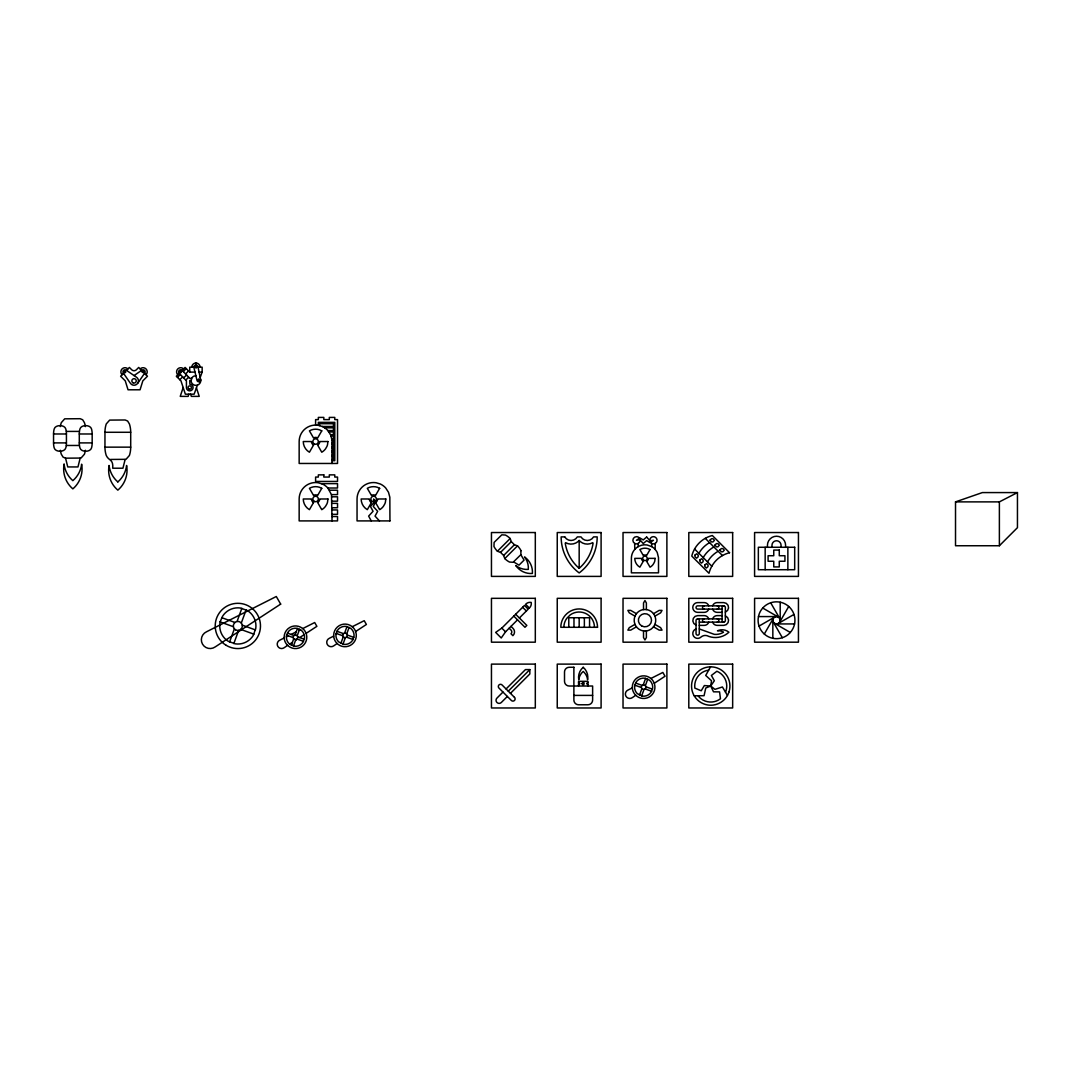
<?xml version="1.0" encoding="UTF-8"?>
<svg xmlns="http://www.w3.org/2000/svg" width="1071" height="1071" viewBox="0 0 1071 1071"><rect width="100%" height="100%" fill="white"/><g stroke="black" fill="none" stroke-linecap="round" stroke-linejoin="round"><path stroke-width="1.5" d="M646.375 630.939L646.375 637.526L644.956 639.989L643.524 637.526L643.524 630.939A10.79 10.79 0 0 1 634.795 616.642L634.996 616.12A10.79 10.79 0 0 1 643.524 609.56L646.375 609.56A10.79 10.79 0 0 1 655.117 623.871L654.903 624.393A10.79 10.79 0 0 1 646.897 630.859L643.524 630.939M200.665 379.536L200.679 379.629A1.888 1.888 0 0 1 199.166 381.785A1.888 1.888 0 0 1 196.997 380.419L193.945 367.701A2.062 2.062 0 0 1 195.565 365.131A2.062 2.062 0 0 1 198.001 366.951L200.746 380.031A4.82 4.82 0 0 1 197.439 385.118L196.944 385.252A4.82 4.82 0 0 1 192.044 383.378L191.763 382.949A4.82 4.82 0 0 1 191.147 381.035L191.763 378.13A4.82 4.82 0 0 1 193.985 376.135L195.873 375.72M60.337 426.593L60.445 426.017A25.048 25.048 0 0 1 61.301 422.657L64.688 418.828L80.164 418.707L82.668 419.765L84.422 422.657A25.048 25.048 0 0 1 85.278 426.017L85.385 426.593M85.385 450.275L85.278 450.864A25.048 25.048 0 0 1 84.422 454.224L81.035 458.053L65.559 458.174L63.055 457.103L61.301 454.224A25.048 25.048 0 0 1 60.445 450.864L60.337 450.275M80.164 458.174L77.969 466.943L67.754 466.943L65.559 458.174M125.133 459.446L122.937 468.214L112.723 468.214C113.486 459.017 108.8 460.999 106.27 455.496A25.048 25.048 0 0 1 105.413 452.136L105.293 451.44A27.659 27.659 0 0 1 104.958 447.143L104.958 432.282A27.659 27.659 0 0 1 105.293 427.985L105.413 427.289A25.048 25.048 0 0 1 106.27 423.929L109.657 420.1L125.133 419.979L127.636 421.037L129.39 423.929A25.048 25.048 0 0 1 130.247 427.289L130.367 427.985A27.659 27.659 0 0 1 130.702 432.282L130.702 447.143A27.659 27.659 0 0 1 130.367 451.44L130.247 452.136A25.048 25.048 0 0 1 129.39 455.496L126.003 459.325L110.527 459.446M183.168 387.528L180.249 396.377L188.148 396.377L188.871 394.182M708.788 609.104L708.734 609.225A4.886 4.886 0 0 1 704.183 612.358L697.663 612.358A4.886 4.886 0 0 1 692.776 607.485A4.886 4.886 0 0 1 697.663 602.598L704.183 602.598A4.886 4.886 0 0 1 708.734 605.731L708.788 605.851M712.603 605.851L712.643 605.731A4.886 4.886 0 0 1 717.209 602.598L723.715 602.598A4.886 4.886 0 0 1 725.469 612.036L725.348 612.077M708.734 622.251L708.788 622.131A4.886 4.886 0 0 1 704.183 625.384L699.296 625.384M712.603 618.877L712.643 618.757A4.886 4.886 0 0 1 717.209 615.624L722.095 615.624M197.412 385.132L194.132 394.182L185.363 394.182L180.972 380.874L176.327 376.229L179.245 373.297A2.062 2.062 0 0 1 179.245 370.379A2.062 2.062 0 0 1 182.164 370.379L185.096 367.447L189.741 372.106L195.002 372.106M200.21 377.42L202.151 372.106L202.151 367.166L198.041 367.166M229.582 642.024L234.375 628.838M237.066 621.475L241.859 608.301M233.839 643.577L238.632 630.391M241.31 623.027L246.116 609.841M291.339 645.291L293.735 638.691M295.074 635.009L297.47 628.423M293.454 646.067L295.864 639.467M297.203 635.786L299.599 629.199M340.859 643.43L343.255 636.843M344.594 633.162L346.991 626.575M342.974 644.207L345.384 637.62M346.723 633.938L349.119 627.352M639.494 695.199L641.89 688.613M643.229 684.931L645.626 678.331M641.623 695.976L644.019 689.389M645.358 685.694L647.754 679.108M137.851 383.07L138.146 382.441A4.391 4.391 0 0 0 136.432 377.193L126.043 370.044A2.062 2.062 0 0 0 123.406 373.136L130.247 383.07A4.391 4.391 0 0 0 137.851 383.07L144.692 373.136A2.062 2.062 0 0 0 142.055 370.044L134.076 375.573M710.515 666.858L705.709 675.453L711.505 680.741L710.729 686.042L713.514 691.812L719.578 691.893L720.462 698.761A16.025 16.025 0 0 1 698.011 695.762L694.195 695.762M764.306 634.032L773.329 618.409M779.701 622.104L788.725 606.481M517.521 619.841L505.539 631.823L501.241 637.981L495.659 632.399L501.817 628.101L524.495 605.423L528.217 609.145L519.381 617.98M520.975 550.641A17.497 17.497 0 0 0 519.743 548.553L519.448 548.151A19.318 19.318 0 0 0 517.494 545.862L514.401 544.724L511.295 541.618L510.157 538.526A19.318 19.318 0 0 0 507.868 536.571L507.467 536.29A17.497 17.497 0 0 0 505.378 535.045L501.817 534.831L494.119 542.408L493.959 546.464A17.497 17.497 0 0 0 495.204 548.553L495.485 548.954A19.318 19.318 0 0 0 497.439 551.244L500.532 552.382L503.638 555.488L504.776 558.58A19.318 19.318 0 0 0 507.065 560.535L507.467 560.829A17.497 17.497 0 0 0 509.555 562.061L513.116 562.275L520.827 554.698L520.975 550.641M123.526 373.324L120.621 376.229L125.28 380.874L128.038 389.79L140.06 389.79L142.818 380.874L147.463 376.229L144.572 373.324M126.498 370.352L129.39 367.447L131.72 369.776A3.293 3.293 0 0 0 136.378 369.776L138.695 367.447L141.6 370.352M177.478 377.38L180.37 374.489M183.302 371.57L186.26 368.611M179.808 379.71L182.646 376.885M185.564 373.953L188.576 370.941M497.439 551.244L510.157 538.526M500.532 552.382L511.295 541.618M503.638 555.488L514.401 544.724M504.776 558.58L517.494 545.862M502.968 692.067L496.944 698.105A3.106 3.106 0 0 0 496.944 702.482A3.106 3.106 0 0 0 501.322 702.482L507.359 696.458M506.074 688.961L525.446 669.589L529.837 669.589L529.837 673.98L510.452 693.352M508.27 691.156L529.837 669.589M999.377 545.741L1017.45 527.668L1017.45 492.58L982.361 492.58L955.519 501.884L955.519 545.741L999.377 545.741L999.377 501.884L1017.45 492.58M579.17 540.48L578.045 541.591A10.951 10.951 0 0 1 565.622 542.676L565.247 543.265A41.448 41.448 0 0 0 578.849 568.032L579.491 568.032A41.448 41.448 0 0 0 593.093 543.265L592.705 542.676A10.951 10.951 0 0 1 580.295 541.591L579.17 540.48L579.17 568.286M183.61 377.902L186.608 375.051M185.698 380.098L188.697 377.26M287.604 645.385A11.312 11.312 0 0 1 284.176 638.035L284.163 636.843A11.312 11.312 0 0 1 302.437 628.329L303.321 629.105A11.312 11.312 0 0 1 305.958 633.001L306.346 634.126A11.312 11.312 0 0 1 288.501 646.161L287.604 645.385L284.176 647.714A4.391 4.391 0 0 1 277.804 646.362A4.391 4.391 0 0 1 279.812 640.163L284.176 637.955M289.625 644.153L292.41 642.332M295.569 640.257L297.323 639.119M299.679 637.58L304.137 634.661M306.092 633.389L316.882 626.334L314.687 622.532L302.718 628.583M337.124 643.524A11.312 11.312 0 0 1 333.697 636.174L333.683 634.996A11.312 11.312 0 0 1 351.957 626.481L352.841 627.258A11.312 11.312 0 0 1 355.478 631.154L355.867 632.278A11.312 11.312 0 0 1 338.021 644.314L337.124 643.524L333.697 645.867A4.391 4.391 0 0 1 327.324 644.501A4.391 4.391 0 0 1 329.333 638.303L333.697 636.107M355.612 631.529L366.402 624.473L364.207 620.685L352.239 626.722M635.759 695.293A11.312 11.312 0 0 1 632.332 687.943L632.318 686.765A11.312 11.312 0 0 1 650.592 678.238L651.476 679.014A11.312 11.312 0 0 1 654.113 682.91L654.501 684.034A11.312 11.312 0 0 1 636.656 696.07L635.759 695.293L632.332 697.623A4.391 4.391 0 0 1 625.959 696.27A4.391 4.391 0 0 1 627.967 690.072L632.332 687.863M654.247 683.298L665.037 676.243L662.842 672.441L650.873 678.492M634.983 624.366L629.279 627.66L627.86 630.123L630.712 630.123L636.402 626.83M653.511 613.71L659.201 610.39L662.039 610.39L660.62 612.853L654.917 616.146M759.058 626.08L774.681 617.07M778.363 623.442L793.986 614.419L793.343 612.759A18.421 18.421 0 0 0 788.845 606.561L787.346 605.356A18.421 18.421 0 0 0 780.344 602.237L778.443 601.942A18.421 18.421 0 0 0 770.825 602.732L769.032 603.428A18.421 18.421 0 0 0 762.833 607.926L761.615 609.426A18.421 18.421 0 0 0 758.496 616.427L758.201 618.328A18.421 18.421 0 0 0 759.004 625.946L759.687 627.753A18.421 18.421 0 0 0 764.185 633.938L765.685 635.157A18.421 18.421 0 0 0 772.686 638.276L774.587 638.57A18.421 18.421 0 0 0 782.205 637.767L784.012 637.084A18.421 18.421 0 0 0 790.211 632.586L791.415 631.087A18.421 18.421 0 0 0 794.535 624.085L794.829 622.184A18.421 18.421 0 0 0 794.039 614.567M638.276 543.412L638.169 546.612M655.238 543.412L655.131 549.396M286.426 636.817L288.34 635.853M291.111 634.447L296.212 631.863M299.17 630.377L300.469 629.721M374.689 501.509L374.743 501.482A2.731 2.731 0 0 0 375.493 496.984A2.731 2.731 0 0 0 371.061 498.042A2.731 2.731 0 0 0 373.752 501.723M696.043 628.931L695.922 628.972A4.886 4.886 0 0 0 693.566 636.187A4.886 4.886 0 0 0 701.117 636.977A6.493 6.493 0 0 1 707.128 635.719L708.948 636.455A19.88 19.88 0 0 0 728.936 632.211A10.804 10.804 0 0 0 718.413 630.417L717.476 630.806A9.291 9.291 0 0 1 720.636 630.993L721.144 631.127A9.291 9.291 0 0 1 723.527 632.211A14.539 14.539 0 0 1 714.29 634.353L699.296 628.931M587.939 682.361L586.64 683.539L587.939 684.985M578.568 684.985L579.88 683.673L578.568 682.361M698.011 695.762L704.075 695.695L705.762 688.01L710.729 686.042L714.344 680.741L711.385 675.453L716.887 671.249A16.025 16.025 0 0 1 725.522 692.187M193.878 367.166L189.741 367.166L189.741 372.106M199.086 372.106L202.151 372.106M191.642 378.358L189.741 378.358L182.164 370.379M191.12 380.54L189.741 380.54L189.888 384.208A3.32 3.32 0 0 1 193.061 387.648A3.32 3.32 0 0 1 189.687 390.848A3.32 3.32 0 0 1 186.421 387.528L186.421 380.861L179.245 373.297M322.157 426.459L333.416 426.459L333.416 423.714L319.707 423.714L319.707 425.615M324.687 427.824L333.416 427.824L333.416 430.569L327.846 430.569A16.44 16.44 0 0 0 325.263 428.226L324.553 427.744A16.44 16.44 0 0 0 322.291 426.512L318.167 425.294A16.44 16.44 0 0 0 299.157 441.533L299.157 463.462L337.526 463.462L337.526 419.604L334.781 419.604L334.781 417.409L329.306 417.409L329.306 419.604L323.817 419.604L323.817 417.409L318.341 417.409L318.341 419.604L315.597 419.604L315.597 425.093M328.958 431.948L333.416 431.948L333.416 434.679L330.537 434.679M104.958 432.282L130.702 432.282M66.201 445.897A17.524 17.524 0 0 1 65.773 447.919C64.675 452.377 55.304 452.377 54.206 447.919A17.444 17.444 0 0 1 53.724 445.549L53.711 445.469A19.84 19.84 0 0 1 53.55 442.899L53.55 433.983L66.429 433.983L66.429 442.899A19.84 19.84 0 0 1 66.255 445.469L79.468 445.469A19.84 19.84 0 0 1 79.294 442.899L79.294 433.983A19.84 19.84 0 0 1 79.468 431.412L66.255 431.412A19.84 19.84 0 0 1 66.429 433.983M79.294 433.983L92.173 433.983L92.173 442.899A19.84 19.84 0 0 1 91.999 445.469A17.444 17.444 0 0 1 91.517 447.919C90.419 452.377 81.048 452.377 79.95 447.919A17.524 17.524 0 0 1 79.522 445.897M331.1 436.058L333.416 436.058L333.416 438.789L331.809 438.789M331.983 440.168L333.416 440.168L333.416 442.899L332.037 442.899M53.55 442.899L66.429 442.899M79.294 442.899L92.173 442.899M332.037 444.278L333.416 444.278L333.416 447.022L332.037 447.022M104.958 447.143L130.702 447.143M332.037 448.388L333.416 448.388L333.416 451.132L332.037 451.132M332.037 452.498L333.416 452.498L333.416 455.242L332.037 455.242M332.037 456.607L333.416 456.607L333.416 459.352L332.037 459.352M332.037 460.717L334.781 460.717L334.781 422.349L318.341 422.349L318.341 425.321M321.501 483.637L337.526 483.637L337.526 488.015L327.846 488.015A16.44 16.44 0 0 0 325.263 485.685L324.553 485.19A16.44 16.44 0 0 0 322.277 483.958L318.167 482.74A16.44 16.44 0 0 0 299.157 498.979L299.157 520.908L337.526 520.908L337.526 516.53L332.037 516.53M329.507 490.21L337.526 490.21L337.526 494.601L331.448 494.601L327.82 487.974M331.89 496.797L337.526 496.797L337.526 501.174L332.037 501.174M955.519 501.884L999.377 501.884M332.037 503.37L337.526 503.37L337.526 507.761L332.037 507.761M332.037 509.943L337.526 509.943L337.526 514.334L332.037 514.334M699.296 622.131L723.715 622.131A1.633 1.633 0 0 0 725.348 620.511L725.348 607.485A1.633 1.633 0 0 0 723.715 605.851L697.663 605.851A1.633 1.633 0 0 0 696.043 607.485A1.633 1.633 0 0 0 697.663 609.104L722.095 609.104M722.095 612.358L717.209 612.358A4.886 4.886 0 0 1 712.643 609.225L712.603 609.104M758.482 616.575L776.515 616.575M697.663 618.877A1.633 1.633 0 0 1 699.296 620.511L699.296 633.523A1.633 1.633 0 0 1 697.663 635.157A1.633 1.633 0 0 1 696.043 633.523L696.043 620.511A1.633 1.633 0 0 1 697.663 618.877L722.095 618.877M776.515 623.938L794.562 623.938M573.882 695.4L592.624 695.4M725.348 615.905L725.469 615.945A4.886 4.886 0 0 1 723.715 625.384L717.209 625.384A4.886 4.886 0 0 1 712.643 622.251L712.603 622.131M695.922 625.062L696.043 625.103A4.886 4.886 0 0 1 697.663 615.624L704.183 615.624A4.886 4.886 0 0 1 708.734 618.757L708.788 618.877M635.572 683.017L642.172 685.427M645.853 686.765L652.44 689.162M634.808 685.145L641.395 687.542M645.077 688.894L651.663 691.29M336.937 631.261L343.537 633.657M347.218 634.996L353.805 637.392M336.174 633.389L342.76 635.786M346.442 637.125L353.028 639.521M287.416 633.108L294.016 635.505M297.698 636.843L304.284 639.253M286.64 635.237L293.24 637.633M296.921 638.972L303.508 641.368M221.751 617.672L234.937 622.465M242.3 625.143L255.487 629.949M220.211 621.93L233.384 626.722M240.761 629.4L253.934 634.193M651.623 543.412L651.73 546.612L652.922 547.388A13.562 13.562 0 0 1 655.037 549.289L656.429 551.137A11.995 11.995 0 0 1 657.286 552.716L658.504 557.656L658.518 572.838L631.381 572.838L631.381 558.366A13.562 13.562 0 0 1 634.407 549.825L634.875 549.289A13.562 13.562 0 0 1 647.071 544.965L651.73 546.612M762.739 608.047L778.363 617.07M774.681 623.442L790.291 632.466M636.402 613.683L630.712 610.39L627.86 610.39L629.279 612.853L634.983 616.146M654.917 624.366L660.62 627.66L662.039 630.123L659.201 630.123L653.497 626.83M513.611 561.914L519.02 565.153L524.067 560.106L520.827 554.698M705.267 538.338L722.47 555.554M694.597 549.008L711.813 566.211M522.635 607.284L526.356 611.005M515.66 614.259L526.825 625.424L524.964 627.285L513.799 616.12M511.014 626.348L512.875 628.208A5.02 5.02 0 0 1 512.875 635.652L511.014 633.791A2.637 2.637 0 0 0 511.014 630.069L509.153 628.208M501.817 628.101L505.539 631.823M379.455 520.908L375.051 516.102L377.675 511.282L373.27 506.463L375.198 502.727L373.632 498.979L373.792 502.727L370.459 506.463L373.056 511.282L368.638 516.102L371.235 520.908M327.82 430.529L330.618 434.839L331.956 439.82L332.037 463.462M650.458 542.341L650.499 542.408A3.615 3.615 0 0 0 656.389 542.354A3.615 3.615 0 0 0 654.435 536.799A3.615 3.615 0 0 0 649.816 540.467L649.829 540.587M639.4 538.151L639.441 538.204A3.615 3.615 0 0 0 636.469 536.665A3.615 3.615 0 0 0 634.661 543.399L634.782 549.396M727.45 695.44L722.416 686.98L714.933 689.363L710.729 686.042L704.343 685.56L701.237 690.768L694.851 688.104A16.025 16.025 0 0 1 708.667 670.151M770.692 602.786L779.701 618.409M773.329 622.104L782.352 637.727M196.421 387.849L199.233 396.377L191.348 396.377L190.625 394.182M331.488 494.735L332.037 520.908M640.083 539.998L640.083 540.092A3.615 3.615 0 0 1 634.835 543.506M787.868 547.268L787.868 569.718M785.605 547.268L785.605 545.3A9.09 9.09 0 0 0 776.515 536.223A9.09 9.09 0 0 0 767.438 545.3L767.438 547.268M781.054 547.268L781.054 545.3A4.538 4.538 0 0 0 776.515 540.761A4.538 4.538 0 0 0 771.977 545.3L771.977 547.268M780.197 602.21L780.197 620.256M772.834 620.256L772.834 638.289M765.163 547.268L765.163 569.718M646.375 609.56L646.375 602.986L644.956 600.523L643.524 602.986L643.524 609.56M589.559 627.298L589.559 617.739L568.781 617.739L568.781 627.298M587.939 686.016L587.939 681.33L578.568 681.33L578.568 686.016M584.364 617.739L584.364 627.298M579.17 617.739L579.17 627.298M573.976 617.739L573.976 627.298M191.816 367.166A4.137 4.137 0 0 1 195.939 363.029L195.939 365.104M177.786 374.756A4.137 4.137 0 0 1 177.786 368.919A4.137 4.137 0 0 1 183.623 368.919M195.939 363.029A4.137 4.137 0 0 1 200.076 367.166M140.154 368.919A4.137 4.137 0 0 1 146.004 368.919A4.137 4.137 0 0 1 146.004 374.756M122.081 374.756A4.137 4.137 0 0 1 122.081 368.919A4.137 4.137 0 0 1 127.931 368.919M79.522 430.984A17.524 17.524 0 0 1 79.95 428.962C81.048 424.504 90.419 424.504 91.517 428.962A17.444 17.444 0 0 1 91.986 431.332L91.999 431.412A19.84 19.84 0 0 1 92.173 433.983M66.201 430.984A17.524 17.524 0 0 0 65.773 428.962C64.675 424.504 55.304 424.504 54.206 428.962A17.444 17.444 0 0 0 53.724 431.332A19.84 19.84 0 0 0 53.55 433.983M698.908 553.305A28.248 28.248 0 0 1 709.564 542.636M703.205 557.603A28.248 28.248 0 0 1 713.875 546.946M707.503 561.914A28.248 28.248 0 0 1 718.172 551.244M563.868 627.298A15.289 15.289 0 0 1 566.8 618.315L570.174 614.928A15.289 15.289 0 0 1 594.459 627.298M717.209 605.851A1.633 1.633 0 0 1 718.828 607.485A1.633 1.633 0 0 1 717.209 609.104M704.183 609.104A1.633 1.633 0 0 1 702.549 607.485A1.633 1.633 0 0 1 704.183 605.851M704.183 622.131A1.633 1.633 0 0 1 702.549 620.511A1.633 1.633 0 0 1 704.183 618.877M717.209 618.877A1.633 1.633 0 0 1 718.828 620.511A1.633 1.633 0 0 1 717.209 622.131M723.715 622.131A1.633 1.633 0 0 1 722.095 620.511L722.095 607.485A1.633 1.633 0 0 1 723.715 605.851M123.982 371.784C126.873 375.011 125.468 368.129 123.982 371.784M142.055 371.784C144.946 375.011 143.541 368.129 142.055 371.784M179.674 371.784C182.552 375.037 181.213 368.116 179.674 371.784M194.909 367.112C197.733 370.379 196.582 363.43 194.909 367.112M197.948 379.884C200.21 382.668 199.527 376.898 197.948 379.79M327.927 441.533L327.512 444.733A12.33 12.33 0 0 1 326.869 446.553L325.571 448.789A12.33 12.33 0 0 1 321.755 452.216L317.659 445.094A4.11 4.11 0 0 0 319.707 441.533L327.927 441.533M327.927 498.979L327.512 502.179A12.33 12.33 0 0 1 326.869 503.999L325.571 506.235A12.33 12.33 0 0 1 321.755 509.676L317.659 502.54A4.11 4.11 0 0 0 319.707 498.979L327.927 498.979M385.814 498.979L385.399 502.179A12.33 12.33 0 0 1 384.757 503.999L383.458 506.235A12.33 12.33 0 0 1 379.643 509.676L375.546 502.54A4.11 4.11 0 0 0 377.594 498.979L385.814 498.979M655.131 558.366L654.783 561.003A10.175 10.175 0 0 1 654.247 562.503L653.19 564.35A10.175 10.175 0 0 1 651.355 566.278A10.121 10.121 0 0 1 650.043 567.175L646.643 561.298A3.387 3.387 0 0 0 648.343 558.366L655.131 558.366M581.941 683.539C584.19 688.265 585.395 679.429 581.941 683.539M710.046 540.159L711.345 541.832A2.838 2.838 0 0 0 713.125 541.832L714.424 540.32L713.125 538.82A2.838 2.838 0 0 0 711.345 538.82L710.046 540.159M714.973 545.072L716.258 546.745A2.838 2.838 0 0 0 718.052 546.745L719.351 545.246L718.052 543.747A2.838 2.838 0 0 0 716.258 543.747L714.973 545.072M719.899 549.999L721.185 551.672A2.838 2.838 0 0 0 722.965 551.672L724.277 550.173L722.965 548.673A2.838 2.838 0 0 0 721.185 548.673L719.899 549.999M286.506 635.987L286.412 636.924A9.05 9.05 0 0 0 289.183 643.751L294.204 646.201A9.05 9.05 0 0 0 303.147 642.038L304.432 638.503A9.05 9.05 0 0 0 304.164 634.742L303.856 633.858A9.05 9.05 0 0 0 301.031 630.109L296.721 628.275A9.05 9.05 0 0 0 287.791 632.452L286.506 635.987M336.026 634.126L335.946 635.076A9.05 9.05 0 0 0 338.704 641.904L343.724 644.354A9.05 9.05 0 0 0 352.667 640.19L353.952 636.656A9.05 9.05 0 0 0 353.684 632.894L353.376 631.997A9.05 9.05 0 0 0 350.565 628.262L346.241 626.428A9.05 9.05 0 0 0 337.311 630.591L336.026 634.126M634.661 685.895L634.581 686.846A9.05 9.05 0 0 0 637.339 693.66L642.359 696.123A9.05 9.05 0 0 0 651.302 691.946L652.587 688.412A9.05 9.05 0 0 0 652.319 684.664L652.011 683.767A9.05 9.05 0 0 0 649.2 680.018L644.876 678.197A9.05 9.05 0 0 0 635.946 682.361L634.661 685.895M220.278 621.555L219.916 623.416A18.1 18.1 0 0 0 228.257 641.288L235.325 643.858A18.1 18.1 0 0 0 253.198 635.531L255.768 628.449A18.1 18.1 0 0 0 247.441 610.577L240.359 608.007A18.1 18.1 0 0 0 222.5 616.347L220.278 621.555M728.99 691.933L728.976 691.973A19.184 19.184 0 0 1 727.825 694.744L727.356 695.628A19.184 19.184 0 0 1 723.568 700.3L722.805 700.943A19.184 19.184 0 0 1 713.741 704.986L712.737 705.12A19.184 19.184 0 0 1 708.734 705.12L707.73 704.986A19.184 19.184 0 0 1 694.637 696.485L694.115 695.628A19.184 19.184 0 0 1 691.973 690.032L691.786 689.041A19.184 19.184 0 0 1 709.725 666.872L710.729 666.858A19.184 19.184 0 0 1 716.66 667.795L717.61 668.13A19.171 19.171 0 0 1 728.99 691.933M695.159 554.872L695.079 555.086A2.838 2.838 0 0 0 695.092 556.866L696.592 558.165L698.091 556.866A2.838 2.838 0 0 0 698.091 555.086L696.752 553.787L695.159 554.872M700.086 559.798L700.006 559.999A2.838 2.838 0 0 0 700.006 561.78L701.505 563.092L703.018 561.78A2.838 2.838 0 0 0 703.004 559.999L701.679 558.714L700.086 559.798M705.013 564.725L704.932 564.926A2.838 2.838 0 0 0 704.932 566.706L706.432 568.005L707.931 566.706A2.838 2.838 0 0 0 707.931 564.926L706.606 563.641L705.013 564.725M313.535 445.094L309.425 452.216A12.33 12.33 0 0 1 303.267 441.533L311.487 441.533A4.11 4.11 0 0 0 313.535 445.094M321.769 430.85L317.659 437.972A4.11 4.11 0 0 0 313.535 437.972L309.425 430.85A12.33 12.33 0 0 1 319.412 429.806L321.769 430.85M313.535 502.54L309.425 509.662A12.33 12.33 0 0 1 303.267 498.979L311.487 498.979A4.11 4.11 0 0 0 313.535 502.54M321.769 488.309L317.659 495.418A4.11 4.11 0 0 0 313.535 495.418L309.425 488.309A12.33 12.33 0 0 1 319.412 487.251L321.769 488.309M371.436 502.54L367.313 509.662A12.33 12.33 0 0 1 361.155 498.979L369.375 498.979A4.11 4.11 0 0 0 371.436 502.54M379.656 488.309L375.546 495.418A4.11 4.11 0 0 0 371.436 495.418L367.313 488.309A12.33 12.33 0 0 1 377.3 487.251L379.656 488.309M643.256 561.298L639.869 567.175A10.175 10.175 0 0 1 634.782 558.366L641.556 558.366A3.387 3.387 0 0 0 643.256 561.298M650.043 549.557L646.643 555.434A3.387 3.387 0 0 0 643.256 555.434L639.869 549.557A10.175 10.175 0 0 1 648.102 548.687L650.043 549.557M646.643 537.026L643.243 539.918L639.842 537.923L636.455 540.279L639.842 539.73L643.243 543.533L646.643 540.641L650.03 542.622L653.43 540.279L650.03 540.815L646.643 537.026M280.669 604.111L215.271 646.871A8.769 8.769 0 0 1 202.526 644.166A8.769 8.769 0 0 1 206.542 631.77L276.291 596.507L280.669 604.111M323.817 474.868L318.341 474.868L318.341 477.064L315.597 477.064L315.597 481.441L337.526 481.441L337.526 477.064L334.781 477.064L334.781 474.868L329.306 474.868L329.306 477.064L323.817 477.064L323.817 474.868M389.938 520.908L357.045 520.908L357.045 498.979A16.44 16.44 0 0 1 376.055 482.74L380.178 483.958A16.44 16.44 0 0 1 382.441 485.19L383.15 485.685A16.44 16.44 0 0 1 385.707 487.974L388.505 492.299L389.844 497.265L389.938 520.908M535.313 532.541L491.455 532.541L491.455 576.399L535.313 576.399L535.313 532.541M601.099 532.541L557.241 532.541L557.241 576.399L601.099 576.399L601.099 532.541M666.885 532.541L623.027 532.541L623.027 576.399L666.885 576.399L666.885 532.541M732.658 532.541L688.8 532.541L688.8 576.399L732.658 576.399L732.658 532.541M798.444 532.541L754.586 532.541L754.586 576.399L798.444 576.399L798.444 532.541M564.752 536.892L561.15 536.892A45.062 45.062 0 0 0 579.17 572.931A45.062 45.062 0 0 0 597.19 536.892L593.588 536.892A7.323 7.323 0 0 1 580.977 536.892L577.363 536.892A7.323 7.323 0 0 1 564.752 536.892M794.682 547.268L758.348 547.268L758.348 569.718L794.682 569.718L794.682 547.268M779.273 550.066L773.757 550.066L773.757 555.729L768.094 555.729L768.094 561.258L773.757 561.258L773.757 566.92L779.273 566.92L779.273 561.258L784.936 561.258L784.936 555.729L779.273 555.729L779.273 550.066M535.313 598.328L491.455 598.328L491.455 642.185L535.313 642.185L535.313 598.328M601.099 598.328L557.241 598.328L557.241 642.185L601.099 642.185L601.099 598.328M666.885 598.328L623.027 598.328L623.027 642.185L666.885 642.185L666.885 598.328M732.658 598.328L688.8 598.328L688.8 642.185L732.658 642.185L732.658 598.328M798.444 598.328L754.586 598.328L754.586 642.185L798.444 642.185L798.444 598.328M597.524 627.298L560.816 627.298A18.354 18.354 0 0 1 579.17 608.944A18.354 18.354 0 0 1 597.524 627.298M535.313 664.114L491.455 664.114L491.455 707.971L535.313 707.971L535.313 664.114M601.099 664.114L557.241 664.114L557.241 707.971L601.099 707.971L601.099 664.114M666.885 664.114L623.027 664.114L623.027 707.971L666.885 707.971L666.885 664.114M732.658 664.114L688.8 664.114L688.8 707.971L732.658 707.971L732.658 664.114M573.882 667.273L569.196 667.273A4.686 4.686 0 0 0 564.511 671.959L564.511 681.33A4.686 4.686 0 0 0 569.196 686.016L592.624 686.016L592.624 700.086A4.686 4.686 0 0 1 587.939 704.772L578.568 704.772A4.686 4.686 0 0 1 573.882 700.086L573.882 667.273M729.538 552.73L712.335 535.513A28.248 28.248 0 0 0 691.772 556.077L708.989 573.28A28.248 28.248 0 0 1 729.538 552.73M529.342 608.02L525.62 604.298A6.065 6.065 0 0 1 531.203 602.438A6.065 6.065 0 0 1 529.342 608.02M514.468 697.368L502.058 684.958A2.196 2.196 0 0 0 498.966 684.958A2.196 2.196 0 0 0 498.966 688.064L511.362 700.461A2.196 2.196 0 0 0 514.468 700.461A2.196 2.196 0 0 0 514.468 697.368M188.764 388.867A1.66 1.66 0 0 0 191.401 387.702A1.66 1.66 0 0 0 189.072 386.002A1.66 1.66 0 0 0 188.764 388.867M132.951 382.775A2.196 2.196 0 0 0 136.245 380.874A2.196 2.196 0 0 0 132.951 378.973A2.196 2.196 0 0 0 132.951 382.775M117.837 481.923A25.637 25.637 0 0 0 126.606 465.47A26.173 26.173 0 0 1 117.837 490.143A26.173 26.173 0 0 1 109.068 465.47A25.637 25.637 0 0 0 117.837 481.923M64.086 464.198A25.637 25.637 0 0 0 72.855 480.651A25.637 25.637 0 0 0 81.637 464.198A26.173 26.173 0 0 1 72.855 488.871A26.173 26.173 0 0 1 64.086 464.198M515.861 565.608A17.899 17.899 0 0 0 528.311 569.397A17.899 17.899 0 0 0 524.522 556.947A18.287 18.287 0 0 1 532.381 573.467A18.287 18.287 0 0 1 515.861 565.608M314.231 501.362A2.744 2.744 0 0 0 318.341 498.979A2.744 2.744 0 0 0 314.231 496.609A2.744 2.744 0 0 0 314.231 501.362M314.098 443.836A2.744 2.744 0 0 0 318.328 441.68A2.744 2.744 0 0 0 314.352 439.097A2.744 2.744 0 0 0 314.098 443.836M643.818 560.32A2.262 2.262 0 0 0 647.219 558.366A2.262 2.262 0 0 0 643.818 556.411A2.262 2.262 0 0 0 643.818 560.32M641.663 625.946A6.573 6.573 0 0 0 651.529 620.256A6.573 6.573 0 0 0 641.663 614.553A6.573 6.573 0 0 0 641.663 625.946M774.346 623.242A3.682 3.682 0 0 0 780.183 620.645A3.682 3.682 0 0 0 775.016 616.896A3.682 3.682 0 0 0 774.346 623.242M583.2 667.3A13.2 13.2 0 0 0 578.768 679.75A12.932 12.932 0 0 1 583.2 671.45A12.932 12.932 0 0 1 587.618 679.75A13.2 13.2 0 0 0 583.2 667.3M225.861 645.13A22.625 22.625 0 0 0 260.467 626.722A22.625 22.625 0 0 0 227.226 605.958A22.625 22.625 0 0 0 225.861 645.13M235.446 629.775A4.525 4.525 0 0 0 242.367 626.093A4.525 4.525 0 0 0 235.727 621.943A4.525 4.525 0 0 0 235.446 629.775M294.271 639.159A2.262 2.262 0 0 0 297.725 637.325A2.262 2.262 0 0 0 294.405 635.25A2.262 2.262 0 0 0 294.271 639.159M642.426 689.068A2.262 2.262 0 0 0 645.88 687.234A2.262 2.262 0 0 0 642.56 685.159A2.262 2.262 0 0 0 642.426 689.068M343.791 637.312A2.262 2.262 0 0 0 347.245 635.464A2.262 2.262 0 0 0 343.925 633.389A2.262 2.262 0 0 0 343.791 637.312"/></g></svg>
